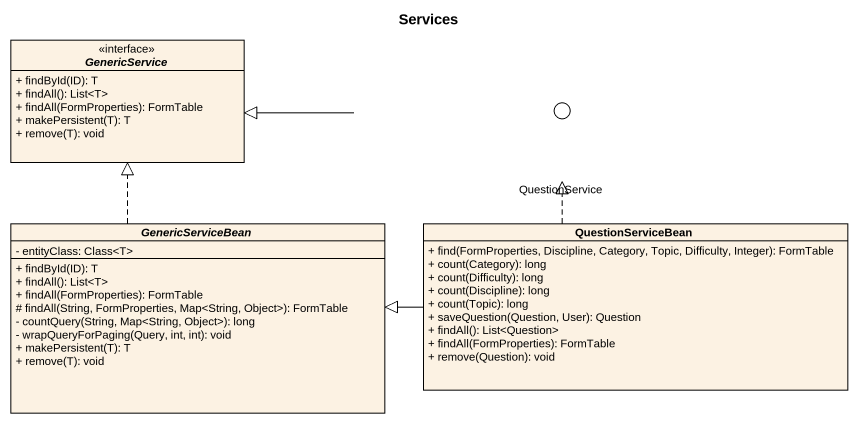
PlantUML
@startuml
title Services
allowmixing
hide circle
hide empty members
skinparam classAttributeIconSize 0
interface GenericService <<interface>> {
  + findById(ID): T
  + findAll(): List<T>
  + findAll(FormProperties): FormTable
  + makePersistent(T): T
  + remove(T): void
}
() QuestionService <<interface>>
abstract class GenericServiceBean {
  - entityClass: Class<T>
  + findById(ID): T
  + findAll(): List<T>
  + findAll(FormProperties): FormTable
  # findAll(String, FormProperties, Map<String, Object>): FormTable
  - countQuery(String, Map<String, Object>): long
  - wrapQueryForPaging(Query, int, int): void
  + makePersistent(T): T
  + remove(T): void
}
class QuestionServiceBean {
  + find(FormProperties, Discipline, Category, Topic, Difficulty, Integer): FormTable
  + count(Category): long
  + count(Difficulty): long
  + count(Discipline): long
  + count(Topic): long
  + saveQuestion(Question, User): Question
  + findAll(): List<Question>
  + findAll(FormProperties): FormTable
  + remove(Question): void
}
QuestionService -left-|> GenericService
GenericServiceBean .up.|> GenericService
QuestionServiceBean .up.|> QuestionService
QuestionServiceBean -left-|> GenericServiceBean
@enduml
